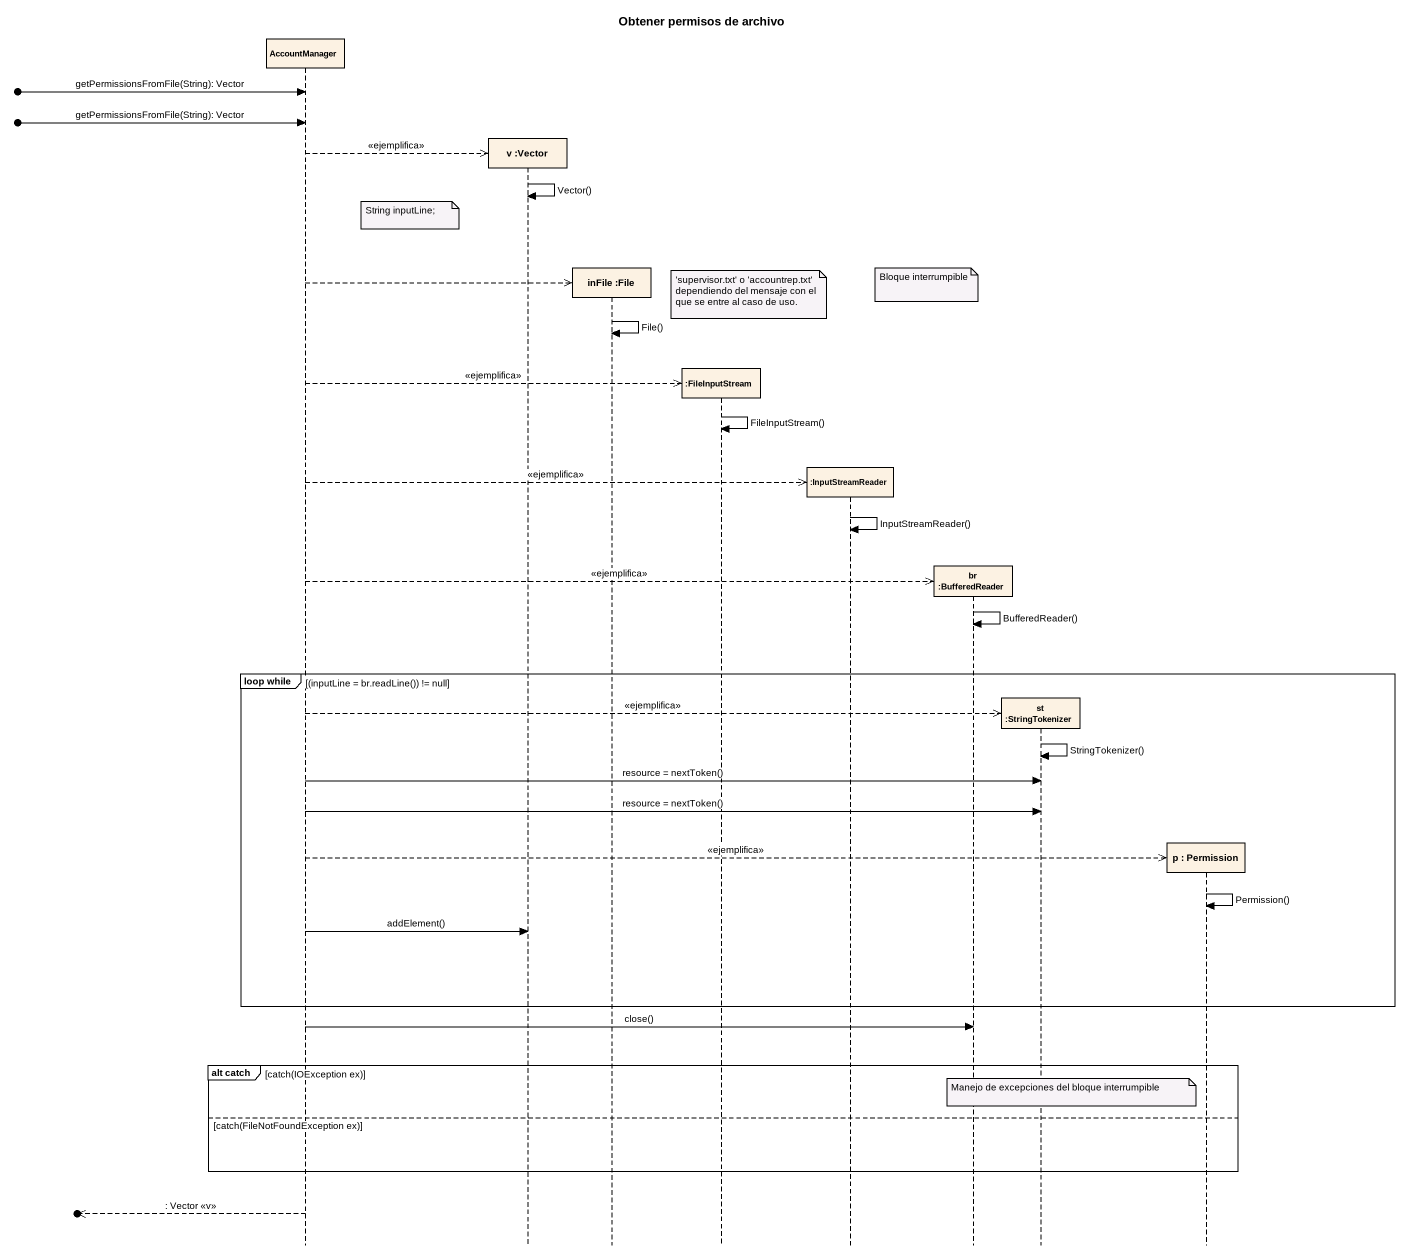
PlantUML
@startuml
title Obtener permisos de archivo
hide footbox
participant AccountManager
participant "v :Vector" as v_Vector
participant "inFile :File" as inFile_File
participant ":FileInputStream" as FileInputStream
participant ":InputStreamReader" as InputStreamReader
participant "br :BufferedReader" as br_BufferedReader
participant "st :StringTokenizer" as st_StringTokenizer
participant "p : Permission" as p

[o-> AccountManager : getPermissionsFromFile(String): Vector
[o-> AccountManager : getPermissionsFromFile(String): Vector
AccountManager -->> v_Vector ** : <<ejemplifica>>
v_Vector -> v_Vector : Vector()
note right of AccountManager : String inputLine;
AccountManager -->> inFile_File **
note over br_BufferedReader : Bloque interrumpible
note over FileInputStream : 'supervisor.txt' o 'accountrep.txt' dependiendo del mensaje con el que se entre al caso de uso.
inFile_File -> inFile_File : File()
AccountManager -->> FileInputStream ** : <<ejemplifica>>
FileInputStream -> FileInputStream : FileInputStream()
AccountManager -->> InputStreamReader ** : <<ejemplifica>>
InputStreamReader -> InputStreamReader : InputStreamReader()
AccountManager -->> br_BufferedReader ** : <<ejemplifica>>
br_BufferedReader -> br_BufferedReader : BufferedReader()
group loop while [(inputLine = br.readLine()) != null]
  AccountManager -->> st_StringTokenizer ** : <<ejemplifica>>
  st_StringTokenizer -> st_StringTokenizer : StringTokenizer()
  AccountManager -> st_StringTokenizer : resource = nextToken()
  AccountManager -> st_StringTokenizer : resource = nextToken()
  AccountManager -->> p ** : <<ejemplifica>>
  p -> p : Permission()
  AccountManager -> v_Vector : addElement()
end
AccountManager -> br_BufferedReader : close()
group alt catch [catch(IOException ex)]
  note over st_StringTokenizer : Manejo de excepciones del bloque interrumpible
else catch(FileNotFoundException ex)
end
[o<<-- AccountManager : : Vector <<v>>
@enduml
